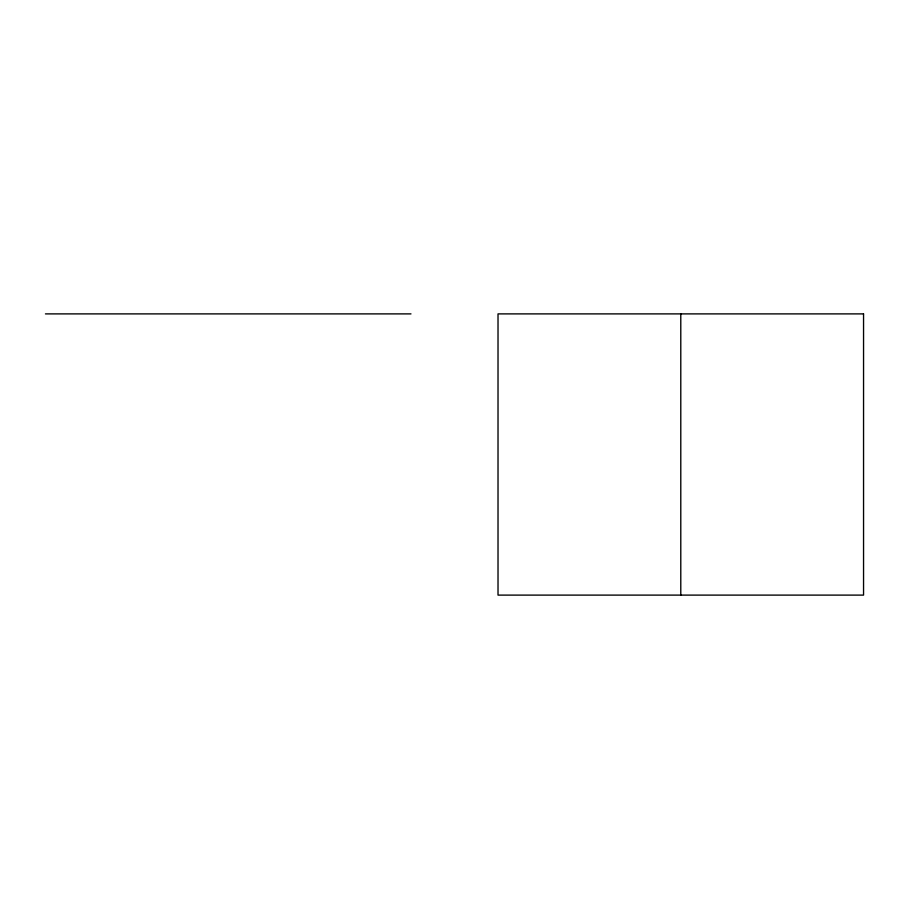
<?xml version="1.0" encoding="UTF-8"?>
<svg xmlns="http://www.w3.org/2000/svg" width="909" height="909" viewBox="0 0 909 909"><rect width="100%" height="100%" fill="white"/><g stroke="black" fill="none" stroke-linecap="round" stroke-linejoin="round"><path stroke-width="1.36" d="M45.45 313.889L410.982 313.889M680.784 313.889L680.784 595.111M863.55 313.889L498.018 313.889L498.018 595.111L863.55 595.111L863.55 313.889"/></g></svg>
